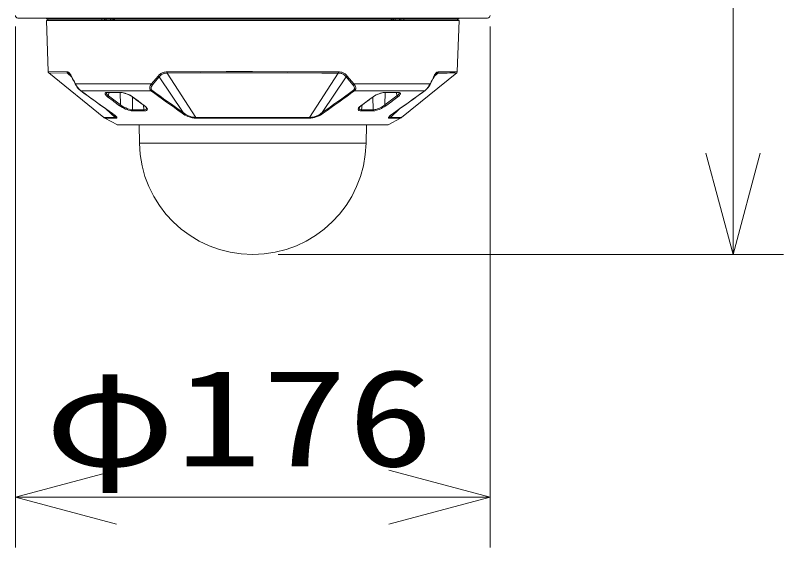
# Model space of a CAD drawing. Units: millimetres on the paper. Extents: x -63 to 63, y -59 to 59.
# Drawn here: x -26.31 to -7.33, y 11.11 to 24.27 of the extents above; entities that cross this region are included whole.
import ezdxf
from ezdxf.enums import TextEntityAlignment as Align

# ---------------------------------------------------------------- set-up
doc = ezdxf.new("R2010")
doc.units = ezdxf.units.MM
for name, color, linetype, lineweight in [('0-3_GAIKEI', 4, 'Continuous', 9), ('0-4_SUNPO', 7, 'Continuous', 9), ('0-5_0', 7, 'Continuous', 9)]:
    doc.layers.add(name, color=color, linetype=linetype, lineweight=lineweight)
doc.styles.add('ＭＳ ゴシック', font='')
doc.styles.get('ＭＳ ゴシック').set_extended_font_data('MS Gothic')

# ---------------------------------------------------------------- blocks, each defined once
blk = doc.blocks.new('_Open30')
at = {"layer": '0-5_0'}
blk.add_line((0, 0), (-1, 0), dxfattribs=at)
blk.add_lwpolyline([(-1, 0.2679), (0, 0), (-1, -0.2679)], dxfattribs=at)

msp = doc.modelspace()

# ---------------------------------------------------------------- linework, layer by layer
at = {"layer": '0-3_GAIKEI', "color": 7}
for p, q in [((-14.645, 24.206), (-26.241, 24.206)), ((-25.541, 24.146), (-25.497, 22.882)), ((-15.39, 22.882), (-15.346, 24.146)), ((-25.482, 22.852), (-24.122, 21.748)), ((-15.405, 22.852), (-16.765, 21.748)), ((-23.787, 21.568), (-24.094, 21.73)), ((-17.099, 21.568), (-16.792, 21.73)), ((-23.772, 21.564), (-17.115, 21.564)), ((-23.242, 21.111), (-23.25, 21.564)), ((-17.644, 21.111), (-17.636, 21.564))]:
    msp.add_line(p, q, dxfattribs=at)
at = {"layer": '0-3_GAIKEI'}
for p, q in [((-25.544, 24.2), (-25.545, 24.206)), ((-25.524, 24.179), (-25.544, 24.2)), ((-15.346, 24.146), (-25.541, 24.146)), ((-15.363, 24.179), (-25.524, 24.179)), ((-25.502, 24.179), (-25.502, 24.146)), ((-24.174, 24.179), (-24.173, 24.146)), ((-24.103, 24.179), (-24.102, 24.146)), ((-24.098, 24.179), (-24.096, 24.146)), ((-24.065, 24.146), (-24.066, 24.179)), ((-23.959, 24.146), (-23.959, 24.179)), ((-23.917, 24.179), (-23.917, 24.146)), ((-23.886, 24.179), (-23.887, 24.146)), ((-23.866, 24.179), (-23.868, 24.146)), ((-23.86, 24.179), (-23.861, 24.146)), ((-17.027, 24.179), (-17.025, 24.146)), ((-17.02, 24.179), (-17.019, 24.146)), ((-17, 24.179), (-17, 24.146)), ((-16.969, 24.179), (-16.969, 24.146)), ((-16.927, 24.179), (-16.927, 24.146)), ((-16.82, 24.179), (-16.822, 24.146)), ((-16.791, 24.146), (-16.789, 24.179)), ((-16.785, 24.146), (-16.783, 24.179)), ((-16.713, 24.179), (-16.713, 24.146)), ((-15.385, 24.179), (-15.384, 24.146)), ((-15.342, 24.2), (-15.342, 24.206)), ((-25.497, 22.882), (-25.031, 22.873)), ((-25.482, 22.852), (-25.018, 22.843)), ((-25.018, 22.843), (-24.919, 22.751)), ((-22.555, 22.843), (-21.849, 21.748)), ((-18.331, 22.843), (-19.037, 21.748)), ((-15.869, 22.843), (-15.968, 22.751)), ((-22.778, 22.77), (-22.942, 22.577)), ((-22.752, 22.75), (-22.916, 22.557)), ((-22.752, 22.75), (-22.159, 21.867)), ((-18.135, 22.75), (-18.728, 21.867)), ((-18.135, 22.75), (-17.971, 22.557)), ((-18.108, 22.77), (-17.944, 22.577)), ((-24.824, 22.577), (-22.942, 22.577)), ((-24.691, 22.407), (-22.958, 22.407)), ((-17.944, 22.577), (-16.063, 22.577)), ((-17.928, 22.407), (-16.196, 22.407)), ((-23.995, 22.365), (-24.004, 22.28)), ((-24.004, 22.28), (-23.707, 22.059)), ((-23.716, 22.365), (-23.707, 22.059)), ((-17.61, 22.158), (-17.472, 22.26)), ((-17.47, 21.937), (-17.473, 22.256)), ((-17.17, 22.365), (-17.179, 22.059)), ((-16.857, 22.26), (-16.995, 22.158)), ((-16.882, 22.28), (-16.891, 22.365)), ((-23.876, 22.146), (-23.878, 22.148)), ((-23.276, 22.158), (-23.271, 22.154)), ((-23.269, 22.153), (-23.271, 22.154)), ((-17.77, 22.039), (-17.626, 22.146)), ((-17.753, 21.937), (-17.742, 22.057)), ((-17.626, 22.146), (-17.624, 22.148)), ((-17.624, 22.148), (-17.617, 22.153)), ((-17.617, 22.153), (-17.615, 22.154)), ((-17.61, 22.158), (-17.615, 22.154)), ((-17.011, 22.146), (-17.155, 22.039)), ((-17.011, 22.146), (-17.009, 22.148)), ((-17.001, 22.153), (-17.009, 22.148)), ((-17, 22.154), (-17.001, 22.153)), ((-16.995, 22.158), (-17, 22.154)), ((-24.07, 21.959), (-23.843, 21.748)), ((-23.121, 21.909), (-23.403, 21.909)), ((-17.765, 21.909), (-17.483, 21.909)), ((-17.47, 21.937), (-17.753, 21.937)), ((-16.817, 21.959), (-17.044, 21.748)), ((-23.843, 21.748), (-24.122, 21.748)), ((-23.817, 21.73), (-24.094, 21.73)), ((-19.037, 21.748), (-21.849, 21.748)), ((-19.048, 21.73), (-21.838, 21.73)), ((-16.792, 21.73), (-17.069, 21.73)), ((-16.765, 21.748), (-17.044, 21.748)), ((-17.099, 21.568), (-23.787, 21.568)), ((-23.242, 21.111), (-17.644, 21.111))]:
    msp.add_line(p, q, dxfattribs=at)
for points in [[(-15.363, 24.179), (-15.342, 24.2), (-25.544, 24.2)], [(-24.921, 22.77), (-24.935, 22.798), (-24.949, 22.822), (-24.963, 22.841), (-24.977, 22.855), (-24.986, 22.862), (-24.995, 22.867), (-25.007, 22.87), (-25.015, 22.872), (-25.031, 22.873)], [(-24.964, 22.824), (-24.973, 22.831), (-24.981, 22.836), (-24.991, 22.84), (-24.998, 22.841), (-25.018, 22.843)], [(-24.964, 22.824), (-24.954, 22.813), (-24.94, 22.792), (-24.925, 22.763), (-24.921, 22.756)], [(-22.778, 22.77), (-22.752, 22.798), (-22.725, 22.824), (-22.71, 22.834), (-22.696, 22.844), (-22.678, 22.853), (-22.659, 22.861), (-22.634, 22.867), (-22.618, 22.87), (-22.583, 22.872), (-22.561, 22.873)], [(-22.752, 22.75), (-22.737, 22.767), (-22.721, 22.783), (-22.701, 22.801), (-22.679, 22.816), (-22.658, 22.827), (-22.643, 22.833), (-22.628, 22.837), (-22.598, 22.841), (-22.576, 22.842), (-22.555, 22.843)], [(-22.561, 22.873), (-21.744, 22.878), (-21.1, 22.881), (-20.449, 22.882), (-19.581, 22.88), (-18.732, 22.876), (-18.325, 22.873)], [(-22.555, 22.843), (-21.74, 22.848), (-21.098, 22.851), (-20.449, 22.852), (-19.584, 22.85), (-18.737, 22.846), (-18.331, 22.843)], [(-18.135, 22.75), (-18.15, 22.767), (-18.165, 22.783), (-18.186, 22.801), (-18.207, 22.816), (-18.229, 22.827), (-18.243, 22.833), (-18.257, 22.836), (-18.286, 22.841), (-18.31, 22.842), (-18.331, 22.843)], [(-18.108, 22.77), (-18.127, 22.79), (-18.146, 22.81), (-18.16, 22.823), (-18.176, 22.834), (-18.194, 22.846), (-18.213, 22.855), (-18.229, 22.861), (-18.246, 22.866), (-18.278, 22.871), (-18.303, 22.872), (-18.325, 22.873)], [(-15.966, 22.77), (-15.952, 22.798), (-15.937, 22.822), (-15.923, 22.841), (-15.91, 22.855), (-15.895, 22.865), (-15.878, 22.871), (-15.865, 22.872), (-15.855, 22.873)], [(-15.922, 22.824), (-15.933, 22.813), (-15.946, 22.792), (-15.962, 22.763), (-15.965, 22.756)], [(-15.922, 22.824), (-15.914, 22.831), (-15.905, 22.836), (-15.895, 22.84), (-15.888, 22.841), (-15.869, 22.843)], [(-24.824, 22.563), (-24.825, 22.567), (-24.825, 22.573), (-24.824, 22.577)], [(-24.824, 22.577), (-24.811, 22.553), (-24.797, 22.528), (-24.781, 22.505), (-24.767, 22.485), (-24.749, 22.462), (-24.732, 22.444), (-24.708, 22.421), (-24.691, 22.407)], [(-24.824, 22.563), (-24.808, 22.535), (-24.778, 22.491), (-24.747, 22.454), (-24.72, 22.427), (-24.7, 22.411)], [(-22.942, 22.577), (-22.959, 22.553), (-22.973, 22.528), (-22.982, 22.504), (-22.987, 22.484), (-22.988, 22.469), (-22.987, 22.455), (-22.984, 22.444), (-22.979, 22.432), (-22.972, 22.421), (-22.964, 22.412), (-22.958, 22.407)], [(-22.916, 22.557), (-22.931, 22.536), (-22.943, 22.514), (-22.951, 22.495), (-22.954, 22.479), (-22.955, 22.466), (-22.954, 22.456), (-22.952, 22.447), (-22.948, 22.439), (-22.942, 22.431), (-22.937, 22.424), (-22.932, 22.42), (-22.945, 22.412), (-22.958, 22.407)], [(-17.971, 22.557), (-17.956, 22.536), (-17.944, 22.514), (-17.936, 22.495), (-17.932, 22.479), (-17.932, 22.466), (-17.933, 22.456), (-17.935, 22.447), (-17.938, 22.439), (-17.944, 22.431), (-17.95, 22.424), (-17.954, 22.42)], [(-17.954, 22.42), (-17.942, 22.412), (-17.928, 22.407)], [(-17.944, 22.577), (-17.927, 22.553), (-17.913, 22.528), (-17.904, 22.505), (-17.9, 22.485), (-17.898, 22.469), (-17.899, 22.455), (-17.902, 22.446), (-17.905, 22.436), (-17.909, 22.429), (-17.914, 22.421), (-17.922, 22.412), (-17.928, 22.407)], [(-16.062, 22.563), (-16.061, 22.568), (-16.063, 22.577), (-16.075, 22.553), (-16.09, 22.528), (-16.105, 22.505), (-16.119, 22.485), (-16.143, 22.456), (-16.165, 22.433), (-16.178, 22.421), (-16.196, 22.407)], [(-16.062, 22.563), (-16.085, 22.525), (-16.109, 22.49), (-16.139, 22.454), (-16.167, 22.427), (-16.186, 22.411)], [(-24.033, 22.367), (-24.049, 22.366), (-24.063, 22.364), (-24.073, 22.361), (-24.08, 22.357), (-24.088, 22.349), (-24.091, 22.339), (-24.089, 22.327), (-24.082, 22.312), (-24.07, 22.297), (-24.052, 22.279), (-24.029, 22.26), (-23.891, 22.158)], [(-24.062, 22.357), (-24.062, 22.351), (-24.061, 22.345), (-24.054, 22.33), (-24.042, 22.315), (-24.03, 22.302), (-24.004, 22.28)], [(-24.026, 22.365), (-24.046, 22.363), (-24.058, 22.36), (-24.06, 22.359)], [(-23.276, 22.158), (-23.414, 22.26), (-23.443, 22.279), (-23.474, 22.297), (-23.507, 22.313), (-23.541, 22.327), (-23.59, 22.345), (-23.638, 22.357), (-23.668, 22.363), (-23.695, 22.366), (-23.719, 22.367)], [(-23.421, 22.262), (-23.453, 22.283), (-23.492, 22.304), (-23.539, 22.325), (-23.593, 22.344), (-23.642, 22.356), (-23.684, 22.363), (-23.713, 22.365)], [(-23.707, 22.059), (-23.669, 22.031), (-23.627, 22.006), (-23.581, 21.983), (-23.534, 21.963), (-23.493, 21.95), (-23.453, 21.94), (-23.434, 21.938), (-23.416, 21.937), (-23.413, 22.256)], [(-17.472, 22.26), (-17.446, 22.278), (-17.417, 22.294), (-17.386, 22.31), (-17.354, 22.324), (-17.321, 22.336), (-17.288, 22.347), (-17.255, 22.356), (-17.223, 22.362), (-17.194, 22.366), (-17.167, 22.367)], [(-17.465, 22.262), (-17.433, 22.283), (-17.394, 22.304), (-17.347, 22.325), (-17.294, 22.344), (-17.245, 22.356), (-17.202, 22.363), (-17.173, 22.365)], [(-16.824, 22.357), (-16.825, 22.348), (-16.828, 22.338), (-16.838, 22.322), (-16.852, 22.306), (-16.87, 22.289), (-16.882, 22.28), (-17.179, 22.059)], [(-16.826, 22.359), (-16.835, 22.362), (-16.854, 22.365), (-16.861, 22.365)], [(-16.854, 22.367), (-16.833, 22.366), (-16.816, 22.362), (-16.804, 22.356), (-16.799, 22.35), (-16.796, 22.344), (-16.795, 22.336), (-16.798, 22.324), (-16.807, 22.309), (-16.819, 22.294), (-16.836, 22.277), (-16.857, 22.26)], [(-23.891, 22.158), (-23.887, 22.154), (-23.885, 22.153), (-23.878, 22.148)], [(-23.876, 22.146), (-23.732, 22.039), (-23.699, 22.017), (-23.663, 21.995), (-23.624, 21.974), (-23.585, 21.956), (-23.548, 21.941), (-23.512, 21.929), (-23.466, 21.917), (-23.444, 21.913), (-23.425, 21.91), (-23.403, 21.909)], [(-23.416, 21.937), (-23.133, 21.937), (-23.144, 22.057)], [(-23.26, 22.146), (-23.262, 22.148), (-23.269, 22.153)], [(-23.121, 21.909), (-23.099, 21.91), (-23.08, 21.914), (-23.066, 21.92), (-23.056, 21.927), (-23.049, 21.937), (-23.046, 21.949), (-23.048, 21.962), (-23.052, 21.971), (-23.057, 21.981), (-23.064, 21.991), (-23.073, 22.002), (-23.097, 22.024), (-23.117, 22.039), (-23.26, 22.146)], [(-17.765, 21.909), (-17.791, 21.911), (-17.812, 21.916), (-17.825, 21.923), (-17.834, 21.931), (-17.839, 21.941), (-17.84, 21.953), (-17.837, 21.965), (-17.833, 21.974), (-17.828, 21.983), (-17.813, 22.002), (-17.794, 22.021), (-17.77, 22.039)], [(-17.155, 22.039), (-17.198, 22.01), (-17.246, 21.982), (-17.264, 21.973), (-17.32, 21.948), (-17.357, 21.935), (-17.384, 21.926), (-17.428, 21.915), (-17.458, 21.911), (-17.483, 21.909)], [(-17.179, 22.059), (-17.219, 22.031), (-17.263, 22.004), (-17.295, 21.988), (-17.328, 21.973), (-17.36, 21.96), (-17.406, 21.946), (-17.427, 21.941), (-17.448, 21.938), (-17.47, 21.937)], [(-23.866, 21.812), (-23.89, 21.832), (-23.925, 21.857)], [(-23.817, 21.73), (-23.805, 21.731), (-23.801, 21.734), (-23.799, 21.736), (-23.798, 21.74), (-23.798, 21.745), (-23.803, 21.756), (-23.817, 21.774), (-23.839, 21.796), (-23.871, 21.821), (-23.917, 21.853)], [(-23.133, 21.937), (-23.113, 21.938), (-23.096, 21.942), (-23.082, 21.949), (-23.073, 21.957), (-23.068, 21.968), (-23.068, 21.979)], [(-23.068, 21.979), (-23.069, 21.984), (-23.075, 21.995), (-23.087, 22.01)], [(-22.159, 21.867), (-22.171, 21.858), (-22.184, 21.853)], [(-21.838, 21.73), (-21.862, 21.73), (-21.887, 21.733), (-21.938, 21.741), (-21.991, 21.755), (-22.044, 21.773), (-22.081, 21.789), (-22.117, 21.808), (-22.152, 21.829), (-22.184, 21.853)], [(-21.849, 21.748), (-21.891, 21.751), (-21.936, 21.758), (-21.982, 21.771), (-22.031, 21.788), (-22.064, 21.803), (-22.097, 21.821), (-22.129, 21.842), (-22.159, 21.867)], [(-19.048, 21.73), (-19.005, 21.732), (-18.96, 21.739), (-18.914, 21.749), (-18.878, 21.76), (-18.842, 21.773), (-18.805, 21.789), (-18.769, 21.807), (-18.734, 21.829), (-18.702, 21.853)], [(-19.037, 21.748), (-18.995, 21.751), (-18.951, 21.758), (-18.904, 21.771), (-18.856, 21.788), (-18.83, 21.799), (-18.805, 21.812), (-18.781, 21.826), (-18.758, 21.842), (-18.728, 21.867)], [(-17.819, 21.979), (-17.817, 21.985), (-17.81, 21.997), (-17.799, 22.01)], [(-17.753, 21.937), (-17.777, 21.939), (-17.787, 21.941), (-17.796, 21.944), (-17.804, 21.948), (-17.81, 21.953), (-17.816, 21.962), (-17.819, 21.972), (-17.819, 21.979)], [(-17.069, 21.73), (-17.081, 21.731), (-17.085, 21.734), (-17.088, 21.736), (-17.089, 21.74), (-17.088, 21.745), (-17.083, 21.756), (-17.077, 21.766), (-17.068, 21.776), (-17.041, 21.801), (-17.016, 21.821), (-16.97, 21.853)], [(-17.02, 21.812), (-16.997, 21.832), (-16.962, 21.857)], [(-23.843, 21.748), (-23.836, 21.748), (-23.832, 21.75), (-23.828, 21.752), (-23.826, 21.756), (-23.826, 21.76), (-23.827, 21.765), (-23.835, 21.779), (-23.848, 21.794), (-23.866, 21.812)], [(-17.044, 21.748), (-17.05, 21.748), (-17.055, 21.75), (-17.058, 21.752), (-17.06, 21.756), (-17.06, 21.76), (-17.059, 21.765), (-17.051, 21.779), (-17.039, 21.794), (-17.02, 21.812)]]:
    msp.add_lwpolyline(points, dxfattribs=at)
at = {"layer": '0-3_GAIKEI', "color": 7}
for centre, radius, start, end in [((-26.241, 24.27), 0.0646, 178, 270), ((-14.645, 24.27), 0.0646, 270, 2), ((-25.457, 22.883), 0.0402, 182, 230.9367), ((-15.43, 22.883), 0.0402, 309.0632, 358), ((-24.015, 21.88), 0.17, 230.9366, 242.1983), ((-16.872, 21.88), 0.17, 297.8017, 309.0633), ((-23.772, 21.597), 0.0333, 242.1983, 269.9894), ((-17.115, 21.597), 0.0334, 270.0137, 297.7915), ((-20.443, 21.16), 2.799, 181, 359)]:
    msp.add_arc(centre, radius, start, end, dxfattribs=at)
at = {"layer": '0-3_GAIKEI'}
for centre, radius, start, end in [((-24.99, 22.873), 0.0414, 180.9584, 227.4183), ((-15.897, 22.873), 0.0414, 312.5817, 359.0416), ((-17.522, 121.194), 98.365, 270.96306, 271.23356), ((-17.517, 121.598), 98.74, 270.96403, 271.23432), ((-24.906, 22.762), 0.0162, 152.3515, 202.551), ((-19.031, 25.594), 6.538, 205.7311, 207.6256), ((-19.289, 25.493), 6.255, 205.8114, 207.7844), ((-22.711, 22.831), 0.0909, 222.5281, 243.386), ((-18.175, 22.831), 0.0909, 296.6148, 317.4713), ((-21.596, 25.493), 6.254, 332.2153, 334.1887), ((-21.876, 25.605), 6.562, 332.3791, 334.2667), ((-15.98, 22.762), 0.0162, 337.4437, 27.6492), ((32.803, 102), 98.188, 234.15189, 234.70824), ((-24.688, 22.428), 0.0212, 234.3635, 261.8227), ((33.013, 102.202), 98.473, 234.12748, 234.68144), ((35.551, 103.271), 99.811, 234.11261, 234.65888), ((-22.879, 22.633), 0.0837, 221.4292, 244.1609), ((34.227, 101.512), 97.585, 234.14448, 234.7029), ((-75.109, 101.506), 97.577, 305.29706, 305.85552), ((-76.415, 103.24), 99.773, 305.34106, 305.88755), ((-18.007, 22.633), 0.0837, 295.8411, 318.5719), ((-73.776, 102.03), 98.261, 305.31812, 305.87327), ((-73.563, 101.824), 97.972, 305.29107, 305.84864), ((-16.199, 22.428), 0.0213, 278.1681, 305.5846), ((-24.056, 22.35), 0.0098, 116.6256, 133.6622), ((-23.877, -9.733), 32.101, 89.7189, 90.2778), ((-24.026, 22.377), 0.012, 233.6903, 269.6051), ((-24.029, 22.279), 0.019, 269.4346, 301.6917), ((-23.871, -7.675), 30.04, 89.6993, 90.2951), ((-24.034, 22.289), 0.03, 299.6735, 307.9764), ((-24.039, 22.294), 0.0372, 308.2907, 336.6741), ((-23.713, 22.375), 0.0101, 230.2485, 268.583), ((-122.917, -112.138), 167.22, 53.36074, 53.48769), ((-23.415, 22.27), 0.0104, 234.8807, 275.7547), ((82.03, -112.138), 167.22, 126.5123, 126.63926), ((-17.471, 22.27), 0.0104, 264.2904, 304.6822), ((-17.016, -7.675), 30.04, 89.7049, 90.3007), ((-17.173, 22.375), 0.0101, 271.417, 309.7513), ((-17.009, -9.787), 32.155, 89.7227, 90.2807), ((-16.848, 22.294), 0.0372, 203.3215, 231.7151), ((-16.852, 22.289), 0.03, 232.0227, 240.3266), ((-16.857, 22.279), 0.019, 238.3083, 270.5654), ((-16.861, 22.377), 0.012, 270.3949, 306.3097), ((-16.83, 22.35), 0.0098, 46.3378, 63.3743), ((-23.74, 22.072), 0.0356, 308.568, 338.1287), ((-23.118, 22.05), 0.0108, 234.8991, 275.1826), ((-23.273, 21.829), 0.259, 44.1627, 54.7453), ((-17.613, 21.829), 0.259, 125.2548, 135.8373), ((-17.769, 22.05), 0.0108, 264.8598, 304.4972), ((-17.146, 22.072), 0.0356, 201.8661, 231.4386), ((-23.913, 21.874), 0.0213, 235.5512, 259.0222), ((-23.377, 21.938), 0.0391, 180.9384, 217.5166), ((-23.387, 21.931), 0.0265, 218.8307, 234.2909), ((-23.09, 21.938), 0.0427, 181.0595, 214.1341), ((-23.105, 21.929), 0.0254, 215.8986, 231.177), ((-17.781, 21.929), 0.0254, 308.7881, 324.1034), ((-17.796, 21.938), 0.0427, 325.8659, 358.9405), ((-17.499, 21.931), 0.0265, 305.7091, 321.1692), ((-17.509, 21.938), 0.0391, 322.4835, 359.0617), ((-16.974, 21.874), 0.0213, 280.9867, 304.3317), ((-23.738, 21.867), 0.158, 228.8024, 240.2452), ((-21.744, 21.796), 0.116, 204.7903, 215.3153), ((-19.142, 21.796), 0.116, 324.6906, 335.208), ((-17.148, 21.867), 0.158, 299.7547, 311.1985)]:
    msp.add_arc(centre, radius, start, end, dxfattribs=at)
for centre, major_axis, ratio, start_param, end_param in [((-22.545, 22.874), (0, -0.04), 0.419399, 4.744077, 5.602643), ((-18.342, 22.874), (0, -0.04), 0.419398, 0.680531, 1.539098), ((-23.724, 22.061), (-0.0137, -0.0194), 0.652629, 0.372186, 1.140358), ((-17.163, 22.061), (0.0137, -0.0194), 0.652628, 5.142851, 5.911014), ((-18.713, 21.897), (0.0295, -0.0406), 0.63146, 5.030756, 5.705289)]:
    msp.add_ellipse(centre, major_axis=major_axis, ratio=ratio, start_param=start_param, end_param=end_param, dxfattribs=at)
at = {"layer": '0-4_SUNPO'}
for p, q in [((-8.58, 20.861), (-8.58, 36.433)), ((-26.306, 23.994), (-26.306, 11.111)), ((-14.58, 23.994), (-14.58, 11.111)), ((-19.818, 18.361), (-7.33, 18.361)), ((-23.806, 12.361), (-17.08, 12.361))]:
    msp.add_line(p, q, dxfattribs=at)

# ---------------------------------------------------------------- block references
at = {"layer": '0-4_SUNPO', "xscale": 2.5, "yscale": 2.5}
for p, rotation in [((-8.58, 18.361), 270), ((-26.306, 12.361), 180)]:
    msp.add_blockref('_Open30', p, dxfattribs=dict(at, rotation=rotation))
msp.add_blockref('_Open30', (-14.58, 12.361), dxfattribs=at)

# ---------------------------------------------------------------- texts
at = {"layer": '0-4_SUNPO', "style": 'ＭＳ ゴシック', "width": 1.3}
msp.add_text('φ176', height=2.405, dxfattribs=at).set_placement((-25.586, 12.398), align=Align.BOTTOM_LEFT)

doc.saveas('drawing.dxf')
